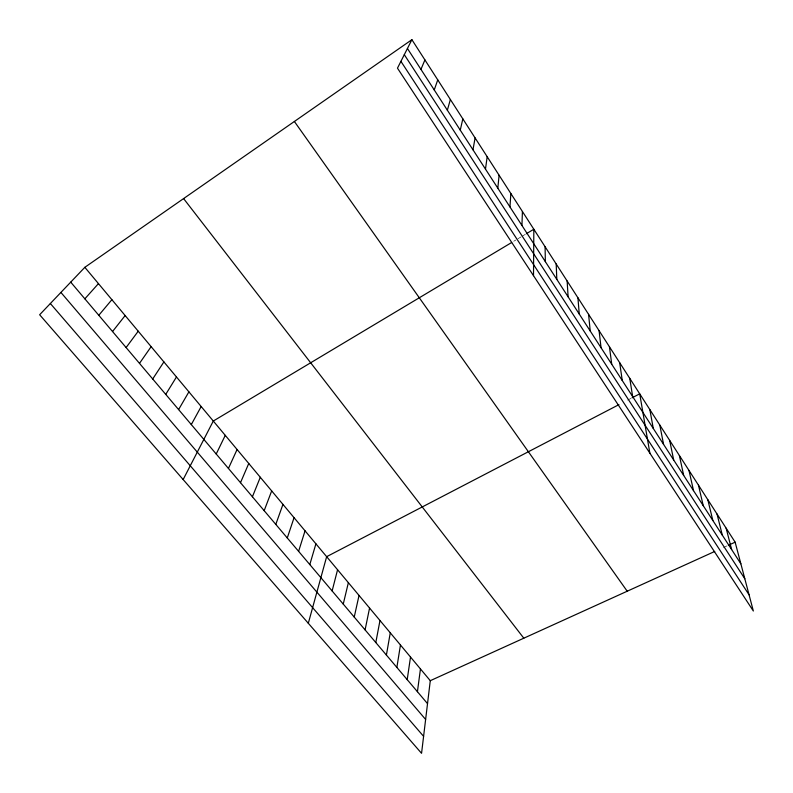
<?xml version="1.0" encoding="UTF-8"?>
<svg xmlns="http://www.w3.org/2000/svg" width="793" height="793" viewBox="0 0 793 793"><rect width="100%" height="100%" fill="white"/><g stroke="black" fill="none" stroke-linecap="round" stroke-linejoin="round"><path stroke-width="0.59" stroke-dasharray="3.96 2.97" d="M513.735 241.27L515.837 240.011M517.938 238.752L521.12 236.849M522.181 236.215L525.362 234.312M627.65 400.108L630.941 398.393M723.474 547.477L727.716 545.554"/><path stroke-width="1.19" d="M533.511 275.677L533.838 229.246L526.413 233.677M521.943 225.46L522.418 211.503M509.968 206.963L510.841 193.502M497.816 188.189L499.094 175.243M84.841 267.32L430.282 680.691L421.559 753.32L39.65 314.752L84.841 267.32L411.894 39.68L735.141 542.184L753.35 611.016L397.471 68.158L411.894 39.68M417.425 691.714L420.449 668.935M485.485 169.127L487.18 156.717M407.205 679.641L410.516 657.03M396.867 667.419L400.455 644.996M386.399 655.058L390.275 632.824M472.975 149.778L475.096 137.923M375.803 642.548L379.986 620.503M365.087 629.88L369.568 608.043M354.233 617.063L359.031 595.424M460.267 130.141L462.825 118.851M343.25 604.088L348.365 582.667M332.128 590.944L337.57 569.751M308.308 623.268L326.647 556.676L618.936 404.638M447.361 110.197L450.374 99.502M309.805 564.576L315.911 543.829M298.604 551.343L305.047 530.834M287.274 537.951L294.064 517.68M434.257 89.946L437.746 79.855M275.795 524.401L282.942 504.378M264.178 510.672L271.682 490.907M252.412 496.775L260.292 477.277M420.954 69.378L424.919 59.921M240.497 482.699L248.754 463.469M228.434 468.445L237.087 449.502M216.211 454.012L225.262 435.357M183.153 479.547L213.297 421.033L511.644 242.519M191.301 424.582L201.174 406.531M178.603 409.575L188.903 391.851M165.737 394.379L176.472 376.972M152.702 378.985L163.893 361.915M139.489 363.372L151.136 346.66M126.107 347.562L138.23 331.206M112.537 331.543L125.145 315.545M98.788 315.297L111.882 299.685M84.851 298.832L98.451 283.607M632.041 397.828L639.713 393.834L649.864 453.16M430.282 680.691L714.731 551.452M728.777 545.069L735.141 542.184M50.355 303.521L423.601 736.34M60.912 292.439L425.623 719.459M70.726 282.139L427.526 703.639M183.599 198.587L523.816 638.196M294.381 121.478L627.213 591.221M400.921 61.348L749.058 594.809M404.301 54.667L744.815 578.761M407.433 48.492L740.85 563.793M726.14 528.197L731.642 549.549M717.031 514.042L722.304 535.116M707.812 499.699L712.838 520.495M698.464 485.167L703.242 505.666M688.988 470.447L693.528 490.649M679.393 455.529L683.675 475.423M669.669 440.412L673.683 459.99M659.816 425.098L663.563 444.338M649.834 409.575L653.293 428.468M629.761 378.36L632.645 396.55M619.67 362.679L622.257 380.501M609.44 346.779L611.73 364.235M599.082 330.671L601.054 347.731M588.575 314.345L590.23 330.998M577.928 297.791L579.247 314.038M567.134 281.009L568.115 296.82M556.19 263.99L556.815 279.364M545.088 246.742L545.356 261.66"/></g></svg>
